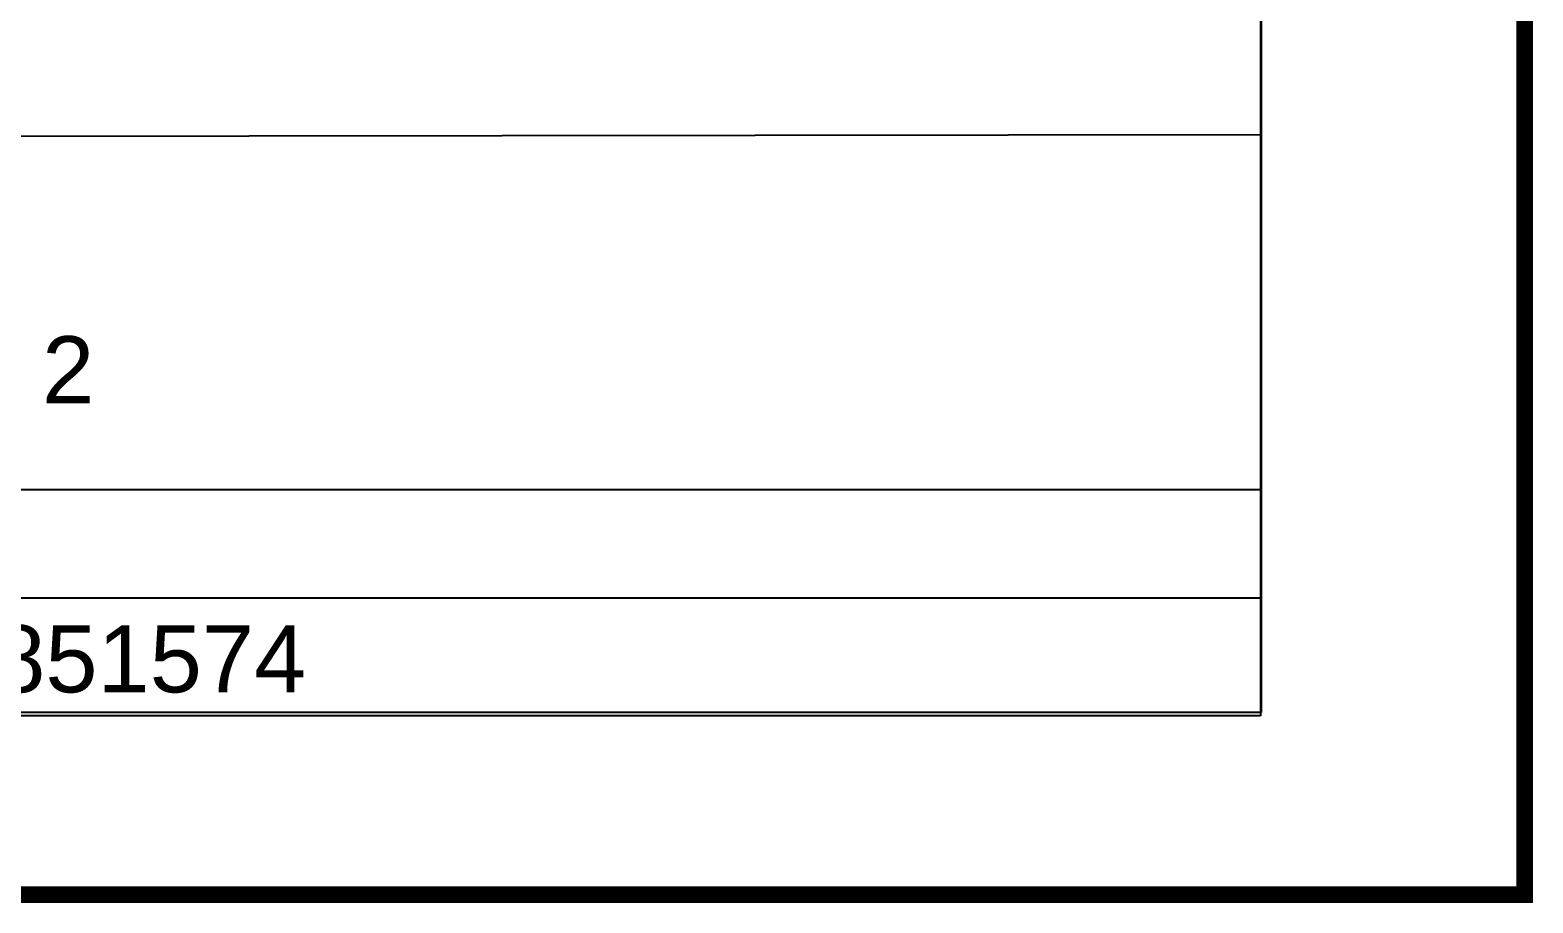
# Model space of a CAD drawing. Header units: inches. Extents: x -2907330 to 774627, y -12404360 to 10502691.
# Drawn here: x 12574.9 to 12821.1, y 374.8 to 517.7 of the extents above; entities that cross this region are included whole.
import ezdxf
from ezdxf.enums import TextEntityAlignment as Align

# ---------------------------------------------------------------- set-up
doc = ezdxf.new("R2010")
doc.units = ezdxf.units.IN
doc.header["$MEASUREMENT"] = 0
doc.styles.get("Standard").update_dxf_attribs({"font": 'arial.ttf', "height": 2})

msp = doc.modelspace()

# ---------------------------------------------------------------- linework, layer by layer
at = {"color": 7, "linetype": 'Continuous'}
for p, q in [((10774.4, 497.77), (12776.59, 500.66)), ((12166.32, 442.49), (12776.44, 442.49)), ((12166.32, 424.75), (12776.44, 424.75))]:
    msp.add_line(p, q, dxfattribs=at)
at = {"linetype": 'Continuous', "const_width": 2.7}
msp.add_lwpolyline([(12819.72, 2028.86), (10426.29, 2028.86), (10426.29, 376.14), (12819.72, 376.14)], close=True, dxfattribs=at)
for points in [[(10469.58, 1999.55), (12776.44, 1999.55), (12776.44, 405.44), (10469.58, 405.44)], [(10469.73, 2000.1), (12776.59, 2000.1), (12776.59, 405.99), (10469.73, 405.99)]]:
    msp.add_lwpolyline(points, close=True)

# ---------------------------------------------------------------- texts
at = {"color": 7, "linetype": 'Continuous', "lineweight": 0}
for s, p in [('FELDA NEW ZEALAND PART 2', (12474.04, 462.1)), ('COORDINATE GPS : 3.643686, 102.851574', (12467.29, 414.77))]:
    msp.add_text(s, height=11, dxfattribs=at).set_placement(p, align=Align.MIDDLE_CENTER)

doc.saveas('drawing.dxf')
